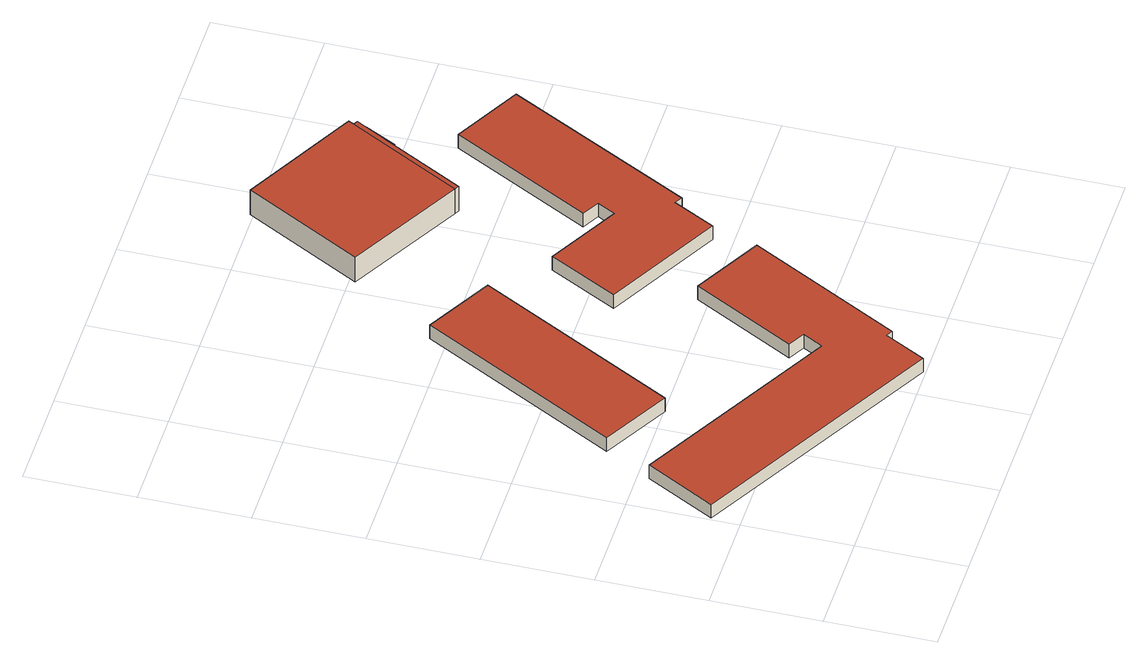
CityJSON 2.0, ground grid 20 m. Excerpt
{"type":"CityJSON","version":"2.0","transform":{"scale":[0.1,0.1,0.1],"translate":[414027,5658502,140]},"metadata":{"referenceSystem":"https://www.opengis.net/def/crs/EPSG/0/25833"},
"CityObjects":{
"building1":{"type":"Building","attributes":{"Dachtyp_tdc":"tdcPolyFlatRoof","Gemeindeschluessel":14612000,"Dachneigung":0,"QualitaetDacherkennung":90,"Geometrietyp2DReferenz":"3000","measuredHeight":2.95,"function":"31001_9998","roofType":"1000"},"geometry":[{"type":"Solid","lod":"2","boundaries":[[[[0,1,2,3]],[[1,4,5,2]],[[4,6,7,5]],[[6,8,9,7]],[[8,10,11,9]],[[10,12,13,11]],[[12,14,15,13]],[[14,16,17,15]],[[16,18,19,17]],[[18,0,3,19]],[[18,16,14,12,10,8,6,4,1,0]],[[3,2,5,7,9,11,13,15,17,19]]]],"semantics":{"surfaces":[{"type":"WallSurface"},{"type":"RoofSurface"},{"type":"GroundSurface"}],"values":[[0,0,0,0,0,0,0,0,0,0,1,2]]}}]},
"building2":{"type":"Building","attributes":{"Dachtyp_tdc":"tdcPolyFlatRoof","Gemeindeschluessel":14612000,"Dachneigung":0,"QualitaetDacherkennung":91,"Geometrietyp2DReferenz":"3000","measuredHeight":2.94,"function":"31001_9998","roofType":"1000"},"geometry":[{"type":"Solid","lod":"2","boundaries":[[[[20,21,22,23]],[[21,24,25,22]],[[24,26,27,25]],[[26,20,23,27]],[[26,24,21,20]],[[23,22,25,27]]]],"semantics":{"surfaces":[{"type":"WallSurface"},{"type":"RoofSurface"},{"type":"GroundSurface"}],"values":[[0,0,0,0,1,2]]}}]},
"building3":{"type":"Building","attributes":{"Dachtyp_tdc":"tdcPolyFlatRoof","Gemeindeschluessel":14612000,"Dachneigung":0,"QualitaetDacherkennung":91,"Geometrietyp2DReferenz":"3000","measuredHeight":2.96,"function":"31001_9998","roofType":"1000"},"geometry":[{"type":"Solid","lod":"2","boundaries":[[[[28,29,30,31]],[[29,32,33,30]],[[32,34,35,33]],[[34,36,37,35]],[[36,38,39,37]],[[38,40,41,39]],[[40,42,43,41]],[[42,44,45,43]],[[44,46,47,45]],[[46,28,31,47]],[[46,44,42,40,38,36,34,32,29,28]],[[31,30,33,35,37,39,41,43,45,47]]]],"semantics":{"surfaces":[{"type":"WallSurface"},{"type":"RoofSurface"},{"type":"GroundSurface"}],"values":[[0,0,0,0,0,0,0,0,0,0,1,2]]}}]},
"building4":{"type":"Building","attributes":{"Gemeindeschluessel":14612000,"Geometrietyp2DReferenz":"3000","function":"31001_9998","roofType":"9999"},"children":["building4-1","building4-2","building4-3"]},
"building4-1":{"type":"BuildingPart","attributes":{"Dachtyp_tdc":"tdcPolyFlatRoof","Dachneigung":0,"QualitaetDacherkennung":80,"Geometrietyp2DReferenz":"3000","measuredHeight":2.99,"roofType":"1000"},"parents":["building4"],"geometry":[{"type":"MultiSurface","lod":"2","boundaries":[[[48,49,50,51]],[[49,52,53,50]],[[54,48,51,55]],[[54,52,49,48]],[[51,50,53,55]]],"semantics":{"surfaces":[{"type":"WallSurface"},{"type":"RoofSurface"},{"type":"GroundSurface"}],"values":[0,0,0,1,2]}}]},
"building4-2":{"type":"BuildingPart","attributes":{"Dachtyp_tdc":"tdcPolyFlatRoof","Dachneigung":3.22,"QualitaetDacherkennung":41,"Geometrietyp2DReferenz":"3000","measuredHeight":5.59,"roofType":"2100"},"parents":["building4"],"geometry":[{"type":"MultiSurface","lod":"2","boundaries":[[[56,57,54,55,58]],[[59,60,61,53,52]],[[60,62,63,61]],[[62,60,59,57,56]],[[58,55,53,61,63]]],"semantics":{"surfaces":[{"type":"WallSurface"},{"type":"RoofSurface"},{"type":"GroundSurface"}],"values":[0,0,0,1,2]}}]},
"building4-3":{"type":"BuildingPart","attributes":{"Dachtyp_tdc":"tdcPolyFlatRoof","Dachneigung":0,"QualitaetDacherkennung":58,"Geometrietyp2DReferenz":"3000","measuredHeight":5.58,"roofType":"1000"},"parents":["building4"],"geometry":[{"type":"MultiSurface","lod":"2","boundaries":[[[64,65,63,62]],[[64,66,67,65]],[[66,68,69,67]],[[68,56,58,69]],[[56,68,66,64,62]],[[63,65,67,69,58]]],"semantics":{"surfaces":[{"type":"WallSurface"},{"type":"RoofSurface"},{"type":"GroundSurface"}],"values":[0,0,0,0,1,2]}}]}
},
"vertices":[
[459,5,32],[5,252,32],[5,252,2],[459,5,2],[75,380,32],[75,380,2],[445,179,32],[445,179,2],[465,216,32],[465,216,2],[434,233,32],[434,233,2],[537,421,32],[537,421,2],[664,352,32],[664,352,2],[512,74,32],[512,74,2],[500,80,32],[500,80,2],
[446,763,32],[247,399,32],[247,399,2],[446,763,2],[123,467,32],[123,467,2],[322,831,32],[322,831,2],
[689,436,34],[475,551,34],[475,551,4],[689,436,4],[543,677,34],[543,677,4],[676,605,34],[676,605,4],[694,638,34],[694,638,4],[662,655,34],[662,655,4],[801,912,34],[801,912,4],[926,845,34],[926,845,4],[744,505,34],[744,505,4],[730,513,34],[730,513,4],
[777,1066,36],[746,1008,36],[746,1008,7],[777,1066,7],[726,1019,36],[726,1019,7],[758,1077,36],[758,1077,7],
[750,1081,62],[758,1077,62],[750,1081,7],[726,1019,62],[643,868,62],[643,868,7],[635,872,62],[635,872,7],
[422,989,62],[422,989,7],[541,1205,62],[541,1205,7],[755,1091,62],[755,1091,7]
]}
